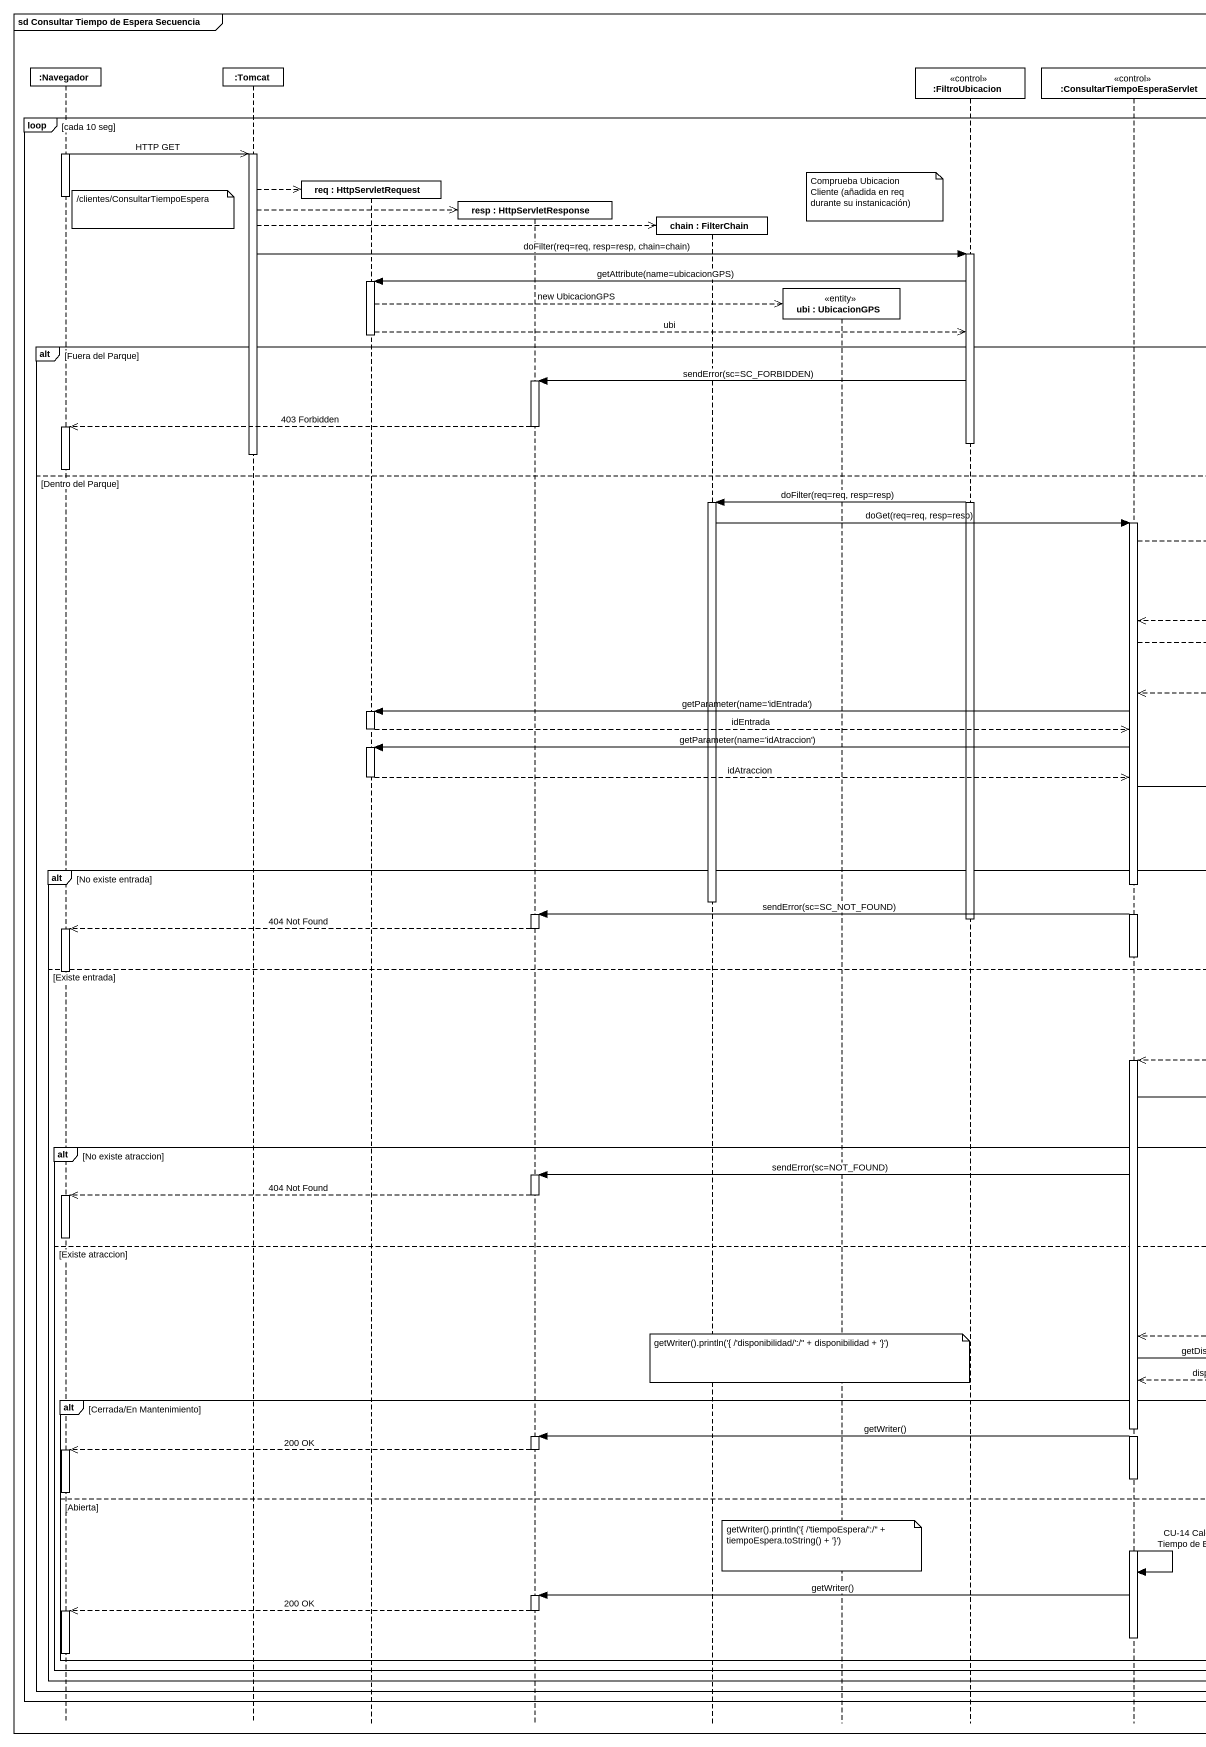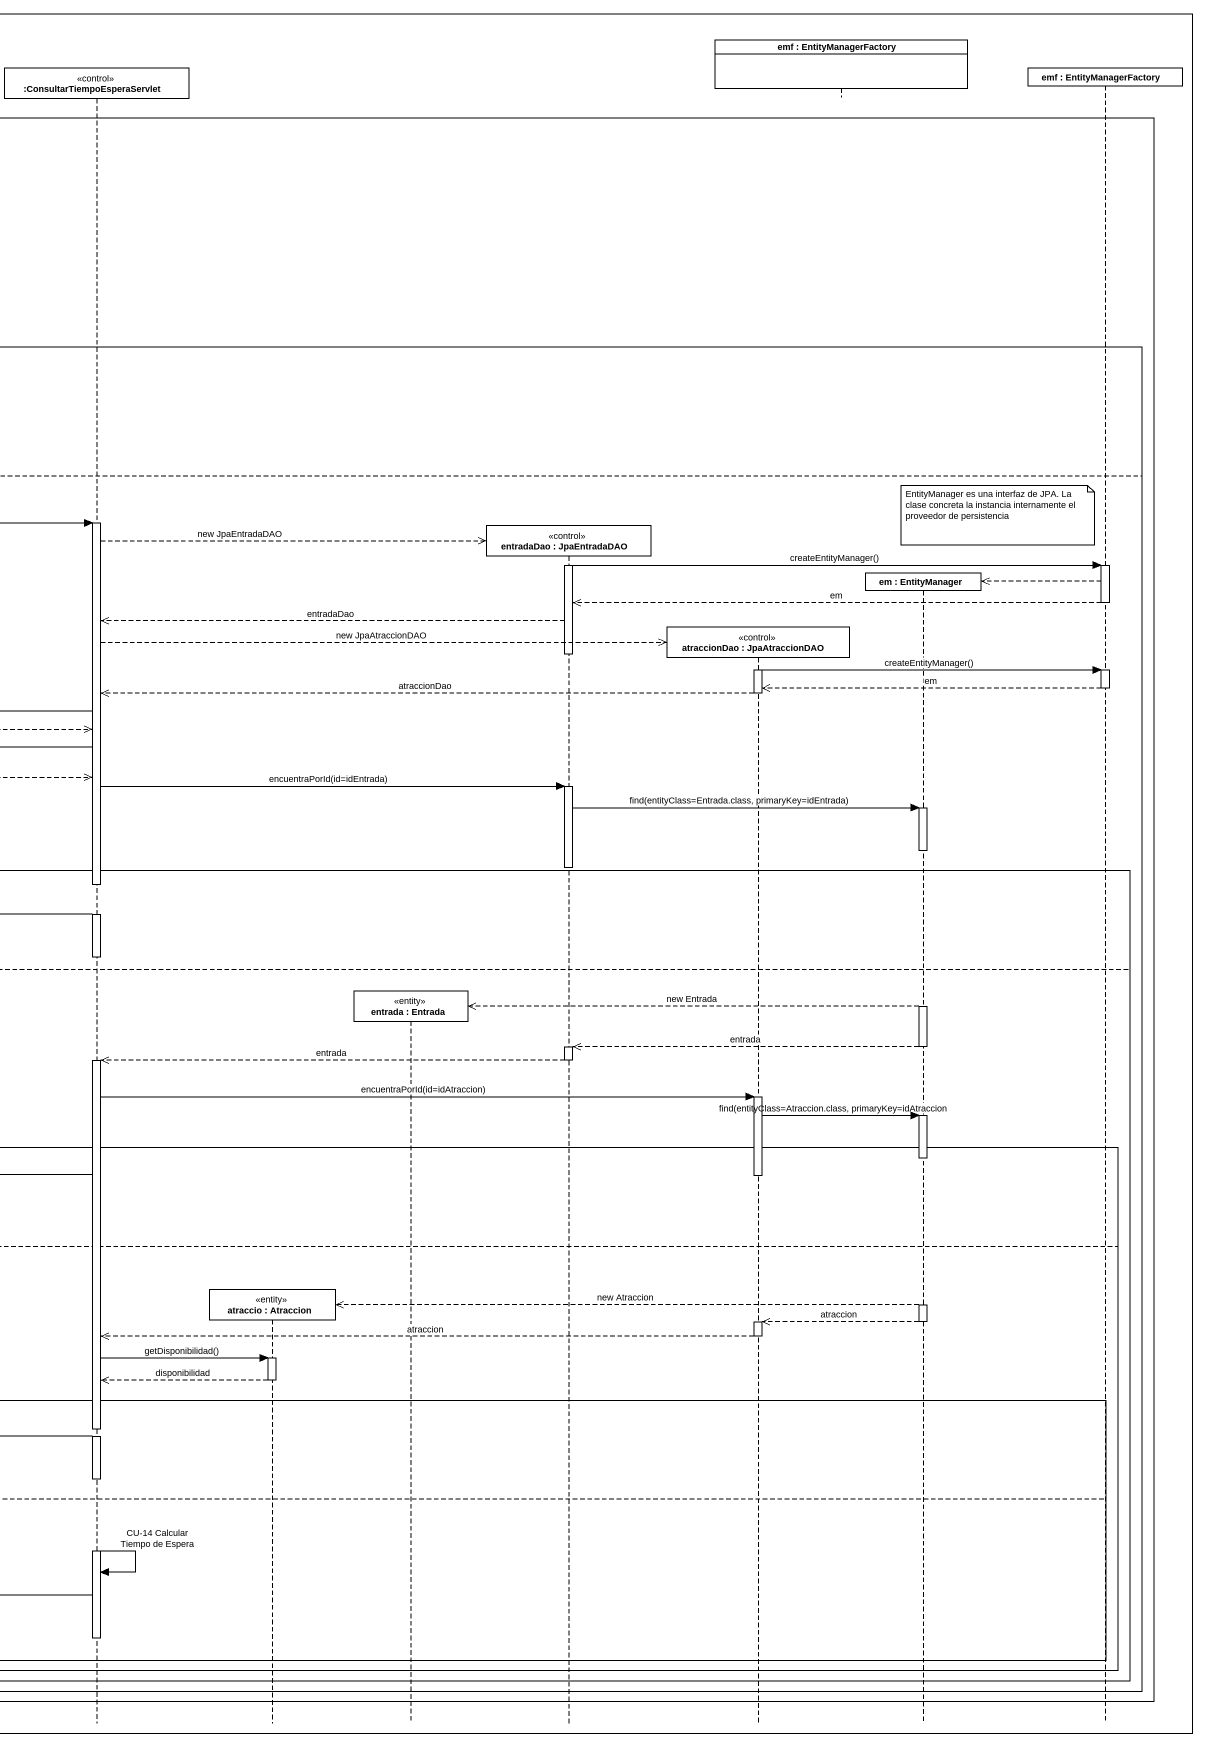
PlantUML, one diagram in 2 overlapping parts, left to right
@startuml
mainframe sd Consultar Tiempo de Espera Secuencia
hide footbox
participant ":Navegador" as Navegador
participant ":Tomcat" as Tomcat
participant "req : HttpServletRequest" as req
participant "resp : HttpServletResponse" as resp
participant "chain : FilterChain" as chain
participant "ubi : UbicacionGPS" as ubi <<entity>>
participant ":FiltroUbicacion" as FiltroUbicacion <<control>>
participant ":ConsultarTiempoEsperaServlet" as ConsultarTiempoEsperaServlet <<control>>
participant "atraccio : Atraccion" as atraccio <<entity>>
participant "entrada : Entrada" as entrada <<entity>>
participant "entradaDao : JpaEntradaDAO" as entradaDao <<control>>
participant "atraccionDao : JpaAtraccionDAO" as atraccionDao <<control>>
participant "emf : EntityManagerFactory" as emf
participant "em : EntityManager" as em
participant "emf : EntityManagerFactory" as emf_2

loop cada 10 seg
  activate Navegador
  Navegador ->> Tomcat : HTTP GET
  activate Tomcat
  Tomcat -->> req **
  note over ubi : Comprueba Ubicacion Cliente (añadida en req durante su instanicación)
  deactivate Navegador
  note right of Navegador : /clientes/ConsultarTiempoEspera
  Tomcat -->> resp **
  Tomcat -->> chain **
  Tomcat -> FiltroUbicacion : doFilter(req=req, resp=resp, chain=chain)
  activate FiltroUbicacion
  FiltroUbicacion -> req : getAttribute(name=ubicacionGPS)
  activate req
  req -->> ubi ** : new UbicacionGPS
  req -->> FiltroUbicacion : ubi
  deactivate req
  alt Fuera del Parque
    FiltroUbicacion -> resp : sendError(sc=SC_FORBIDDEN)
    activate resp
    resp -->> Navegador : 403 Forbidden
    deactivate resp
    activate Navegador
    deactivate Tomcat
    deactivate Navegador
  else Dentro del Parque
    FiltroUbicacion -> chain : doFilter(req=req, resp=resp)
    activate chain
    note over em : EntityManager es una interfaz de JPA. La clase concreta la instancia internamente el proveedor de persistencia
    chain -> ConsultarTiempoEsperaServlet : doGet(req=req, resp=resp)
    activate ConsultarTiempoEsperaServlet
    ConsultarTiempoEsperaServlet -->> entradaDao ** : new JpaEntradaDAO
    activate entradaDao
    entradaDao -> emf_2 : createEntityManager()
    activate emf_2
    emf_2 -->> em **
    emf_2 -->> entradaDao : em
    deactivate emf_2
    entradaDao -->> ConsultarTiempoEsperaServlet : entradaDao
    ConsultarTiempoEsperaServlet -->> atraccionDao ** : new JpaAtraccionDAO
    deactivate entradaDao
    activate atraccionDao
    atraccionDao -> emf_2 : createEntityManager()
    activate emf_2
    emf_2 -->> atraccionDao : em
    deactivate emf_2
    atraccionDao -->> ConsultarTiempoEsperaServlet : atraccionDao
    deactivate atraccionDao
    ConsultarTiempoEsperaServlet -> req : getParameter(name='idEntrada')
    activate req
    req -->> ConsultarTiempoEsperaServlet : idEntrada
    deactivate req
    ConsultarTiempoEsperaServlet -> req : getParameter(name='idAtraccion')
    activate req
    req -->> ConsultarTiempoEsperaServlet : idAtraccion
    deactivate req
    ConsultarTiempoEsperaServlet -> entradaDao : encuentraPorId(id=idEntrada)
    activate entradaDao
    entradaDao -> em : find(entityClass=Entrada.class, primaryKey=idEntrada)
    activate em
    deactivate em
    deactivate entradaDao
    alt No existe entrada
      deactivate chain
      ConsultarTiempoEsperaServlet -> resp : sendError(sc=SC_NOT_FOUND)
      activate resp
      deactivate FiltroUbicacion
      resp -->> Navegador : 404 Not Found
      deactivate resp
      activate Navegador
      deactivate ConsultarTiempoEsperaServlet
    else Existe entrada
      deactivate Navegador
      activate em
      em -->> entrada ** : new Entrada
      em -->> entradaDao : entrada
      deactivate em
      activate entradaDao
      entradaDao -->> ConsultarTiempoEsperaServlet : entrada
      deactivate entradaDao
      activate ConsultarTiempoEsperaServlet
      ConsultarTiempoEsperaServlet -> atraccionDao : encuentraPorId(id=idAtraccion)
      activate atraccionDao
      atraccionDao -> em : find(entityClass=Atraccion.class, primaryKey=idAtraccion
      activate em
      alt No existe atraccion
        deactivate em
        ConsultarTiempoEsperaServlet -> resp : sendError(sc=NOT_FOUND)
        activate resp
        deactivate atraccionDao
        resp -->> Navegador : 404 Not Found
        deactivate resp
        activate Navegador
        deactivate Navegador
      else Existe atraccion
        activate em
        em -->> atraccio ** : new Atraccion
        em -->> atraccionDao : atraccion
        deactivate em
        activate atraccionDao
        atraccionDao -->> ConsultarTiempoEsperaServlet : atraccion
        deactivate atraccionDao
        ConsultarTiempoEsperaServlet -> atraccio : getDisponibilidad()
        note over ubi : getWriter().println('{ /'disponibilidad/':/'' + disponibilidad + '}')
        activate atraccio
        atraccio -->> ConsultarTiempoEsperaServlet : disponibilidad
        deactivate atraccio
        alt Cerrada/En Mantenimiento
          ConsultarTiempoEsperaServlet -> resp : getWriter()
          activate resp
          resp -->> Navegador : 200 OK
          deactivate resp
          activate Navegador
          deactivate Navegador
        else Abierta
          note over ubi : getWriter().println('{ /'tiempoEspera/':/'' + tiempoEspera.toString() + '}')
          ConsultarTiempoEsperaServlet -> ConsultarTiempoEsperaServlet : CU-14 Calcular Tiempo de Espera
          ConsultarTiempoEsperaServlet -> resp : getWriter()
          activate resp
          resp -->> Navegador : 200 OK
          deactivate resp
          activate Navegador
          deactivate ConsultarTiempoEsperaServlet
          deactivate Navegador
        end
      end
    end
  end
end
@enduml
